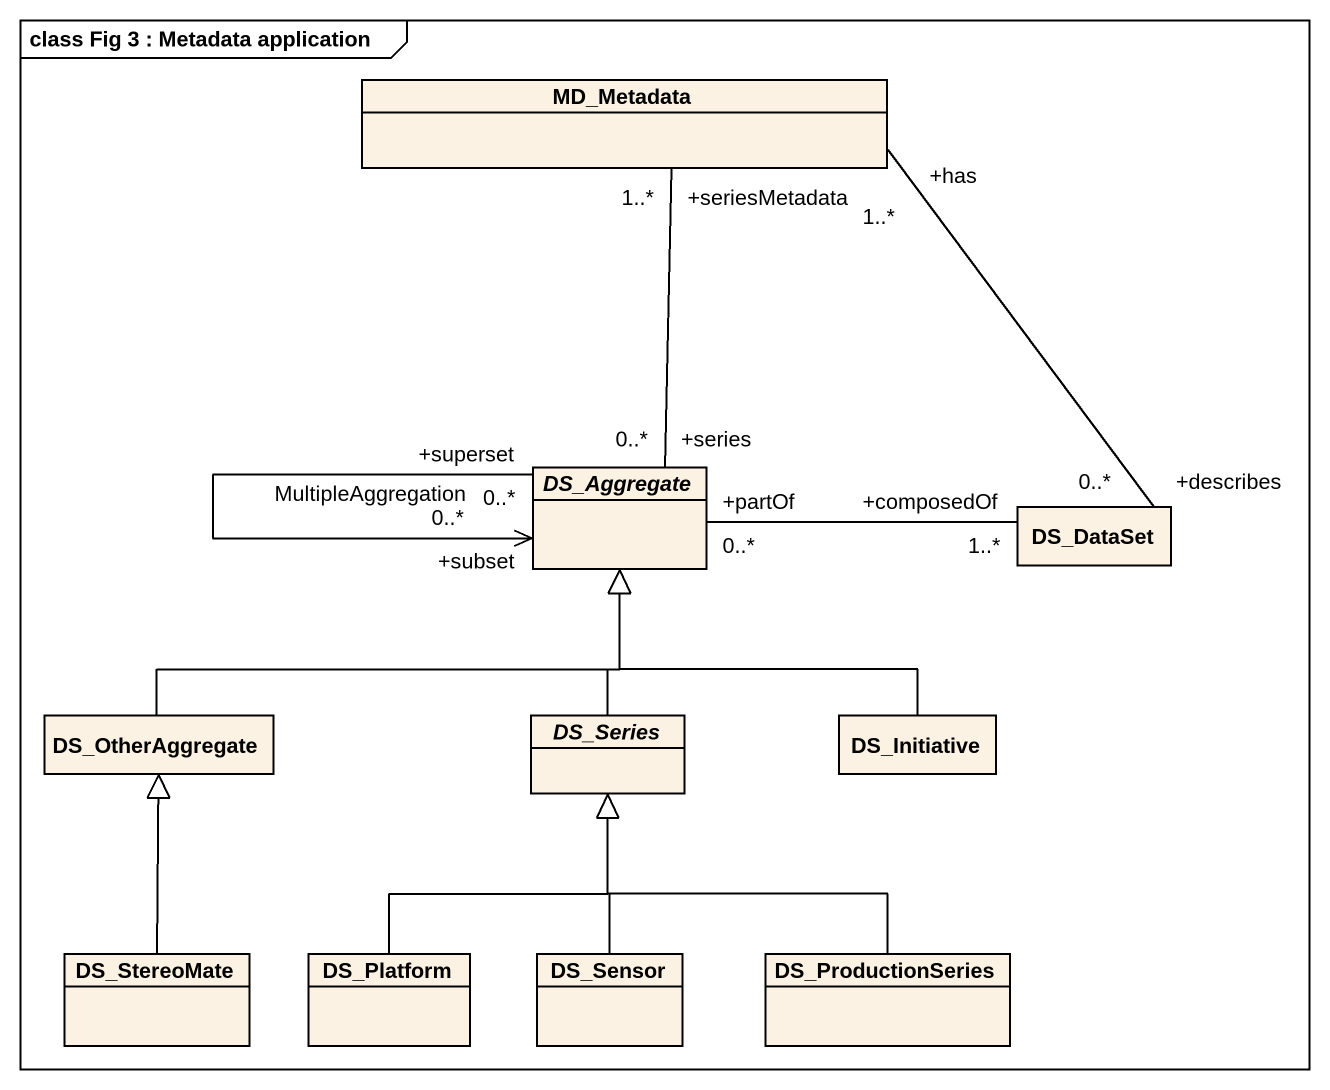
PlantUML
@startuml
mainframe class Fig 3 : Metadata application
hide circle
hide empty members
class MD_Metadata
abstract class DS_Aggregate
class DS_DataSet
class DS_OtherAggregate
abstract class DS_Series
class DS_Initiative
class DS_StereoMate
class DS_Platform
class DS_Sensor
class DS_ProductionSeries
MD_Metadata "+seriesMetadata\n1..*" -- "+series\n0..*" DS_Aggregate
MD_Metadata "+has\n1..*" -- "+describes\n0..*" DS_DataSet
DS_Aggregate "+superset\n0..*" --> "+subset\n0..*" DS_Aggregate : MultipleAggregation
DS_DataSet "+composedOf\n1..*" -left- "+partOf\n0..*" DS_Aggregate
DS_OtherAggregate -right-|> DS_Aggregate
DS_Series -up-|> DS_Aggregate
DS_Initiative -up-|> DS_Aggregate
DS_StereoMate -up-|> DS_OtherAggregate
DS_Platform -up-|> DS_Series
DS_Sensor -up-|> DS_Series
DS_ProductionSeries -up-|> DS_Series
@enduml
